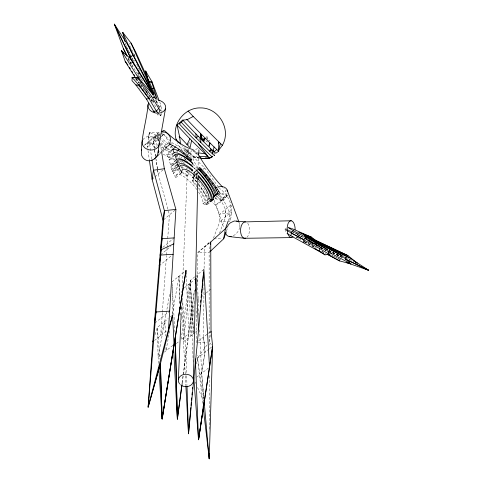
<?xml version="1.0" encoding="UTF-8"?>
<svg xmlns="http://www.w3.org/2000/svg" width="483" height="483" viewBox="0 0 483 483"><rect width="100%" height="100%" fill="white"/><g stroke="black" fill="none" stroke-linecap="round" stroke-linejoin="round"><path stroke-width="0.36" stroke-dasharray="2.42 1.81" d="M204.025 283.485L203.56 337.031L205.009 352.192L201.634 373.317L203.868 398.843M204.11 268.433L204.309 247.29L209.308 242.768M196.17 342.839L196.822 308.571M197.318 282.452L197.885 252.567L209.362 242.2M197.939 173.162L198.006 170.143M198.024 169.388L198.302 156.564M198.398 152.036L198.465 149.018M199.032 152.205L199.099 149.458M176.995 154.971L176.899 157.983L177.122 155.224M197.589 187.603A23.269 7.094 49.7 0 0 194.148 183.335L192.337 181.409L192.373 180.394L198.235 175.407M196.798 182.242A26.915 8.169 49.7 0 0 194.468 179.489L192.482 177.4L192.5 176.887L197.263 172.829M182.26 172.63A23.269 7.094 49.7 0 1 185.72 175.118L186.782 176.066L186.83 175.069L189.493 172.787M187.138 168.253L187.12 168.706L186.305 167.951M181.173 314.813L181.433 308.788M181.493 307.285L181.56 305.775M182.278 289.208L182.339 287.705M182.375 286.95L187.344 171.743M187.7 163.459L187.796 161.195M188.056 155.176L188.316 149.15M162.336 312.839L160.64 335.588L164.926 321.273L165.464 336.053M162.348 312.133L166.496 255.561M166.514 254.843L167.046 248.063M167.064 247.344L167.692 239.145M167.71 238.439L169.455 214.863L158.243 174.007L157.573 169.611M177.346 152.465L177.46 151.082M239.791 226.756L239.9 225.458L239.055 222.319M194.42 301.277L190.996 335.818L189.004 284.131L181.107 339.76L188.841 333.632L194.45 290.386M196.798 277.248L197.058 274.966L203.868 269.436M151.825 159.106L148.686 137.57L149.356 132.396L159.535 132.759L159.354 138.12M194.764 276.831L190.248 280.496L183.492 341.747L185.84 385.132M154.276 148.402L153.268 141.809L153.763 137.842M218.509 187.108L204.617 167.921L188.116 151.783L187.978 151.203L172.685 143.209L163.737 134.491L156.432 135.27L149.325 132.427L147.472 146.898L147.895 149.845M149.325 132.427L148.655 137.595L159.118 136.665L147.472 146.898L147.985 142.932L159.535 132.759M182.079 382.85L194.395 290.416M182.278 382.669L188.841 333.632L186.251 275.672M181.554 292.752L181.777 291.279M210.051 246.493L209.139 252.458L209.145 345.073M213.456 238.059L219.862 221.504L230.011 221.148C234.098 208.529 230.252 196.098 219.373 188.31M196.466 363.94L197.469 358.066L197.221 355.168M210.413 334.785L209.181 342.03L211.337 344.663M169.539 330.813L166.043 350.791L165.941 347.072M172.31 314.59L179 276.137L179.911 303.07M198.694 187.923A24.887 7.583 49.7 0 1 205.897 201.266L206.416 204.593L207.449 204.514L207.793 202.612A26.915 8.169 49.7 0 0 207.116 199.6M169.678 294.407L158.122 357.07L158.557 363.777M196.889 189.59A19.857 6.068 49.7 0 0 182.508 175.752A19.857 6.068 49.7 0 0 175.794 177.623L173.282 173.475L173.844 171.217L176.561 168.887M337.303 255.67L337.907 253.539M155.055 334.634L157.277 327.432L168.211 318.635M239.737 227.408C238.904 231.031 236.41 234.201 233.096 235.873M226.455 231.031L228.012 226.769M228.23 220.979L231.562 211.838L219.862 221.504L219.717 214.223L215.478 205.197L212.242 202.075M219.524 233.072L225.718 216.668L225.489 209.441M174.266 164.208L171.024 167.009L171.308 169.587L172.22 171.489L173.047 169.43L175.758 167.094M161.727 113.487L160.815 115.552L160.573 114.127M162.457 150.666L165.621 144.248L168.464 143.819M298.633 237.008L299.581 235.155L293.573 232.395M308.993 241.361L309.627 240.136M321.986 247.785L321.352 249.017L323.23 246.662M333.167 253.321L333.807 252.096M337.418 255.767L338.058 254.547M206.978 345.025L197.469 358.066L202.854 404.356M159.475 107.715L161.177 105.457L159.475 101.448M144.188 145.407L157.977 133.254M214.011 154.186L215.044 153.189M167.293 146.506L161.268 152.308M159.68 153.848L160.742 152.821M157.307 135.614L159.921 133.314M197.583 173.783L193.297 177.557L196.738 182.345M158.847 140.396L158.128 139.279L159.179 138.349M161.811 136.043L163.912 134.189A6.714 1.932 48.9 0 1 163.145 132.734M160.604 137.244L152.248 144.586L147.985 142.932M161.129 136.786L163.737 134.491L160.736 133.254M160.646 143.191L164.214 149.362L167.215 146.741M162.234 152.32L168.507 146.85M166.768 150.563L169.944 147.798M175.154 159.595A35.096 10.638 49.6 0 0 168.277 157.832L166.768 154.379L169.962 151.602M166.768 154.379L168.368 154.192L171.55 151.427M168.277 157.832L171.483 155.049M175.86 151.433L177.448 150.056M174.037 163.894A28.382 8.609 49.7 0 0 170.577 164.926L169.038 159.879L172.256 157.09M176.035 156.353L177.617 154.983M152.127 179.302L154.337 177.388M154.892 176.911L163.803 169.201M178.837 157.47L179.887 156.564M170.577 164.926L173.814 162.131M185.714 153.159L187.978 151.203L182.773 150.787M172.22 165.307L173.838 163.912M180.733 158.158L181.862 157.186M186.42 153.25L188.116 151.783L181.469 150.032M187.627 154.391L192.131 150.509M171.308 169.587L174.568 166.78M172.22 171.489L175.492 168.676M184.222 163.393L185.273 162.487M173.282 173.475L176.549 170.662M197.921 167.873A51.5 14.194 49.9 0 1 192.94 159.583L197.438 155.719M176.066 175.407L179.881 172.141M175.794 177.623L178.529 175.275M190.809 165.548L192.385 164.196M188.032 171.181L189.62 169.823M186.782 176.066L189.994 173.331M197.462 169.074L193.798 172.202L197.517 176.072M193.659 172.666L197.342 169.527M193.641 173.192L197.33 170.046M197.438 170.161L193.768 173.294L197.293 177.05M195.603 173.952L197.173 172.618M192.482 177.4L197.251 173.337M195.573 175.051L197.674 173.264M197.801 173.723L193.297 177.557L186.372 170.849M202.92 169.364L204.617 167.921L202.993 169.225M192.337 181.409L198.217 176.416M163.544 219.862L175.365 209.876M198.585 192.041A19.857 6.068 49.7 0 1 202.969 203.735L206.247 200.994M202.969 203.735L205.227 204.448L208.493 201.713M207.793 202.612L208.873 201.707M206.416 204.593L209.676 201.864M217.084 196.243L214.434 198.459L220.526 200.125L226.298 195.313A6.521 1.847 50.1 0 0 227.946 195.156M207.449 204.514L210.159 202.244M162.837 247.344L173.584 238.379M222.053 200.222L227.801 195.428M160.652 254.789L170.934 246.233M159.197 265.831L173.143 254.281M209.664 242.895L197.885 252.567L209.103 252.482M171.984 281.873L186.015 270.402M184.325 287.922L195.416 278.926M154.952 322.994L169.654 311.137M170.396 316.878L172.588 315.115M196.979 300.378L200.439 297.6M201.013 297.142L205.673 293.398M206.253 292.933L210.89 289.214M154.506 340.497L167.414 330.167M160.386 355.277L158.122 357.07L157.277 327.432L160.006 359.328M164.347 352.137L172.914 345.345M176.404 343.485L179.344 341.161M195.102 332.57L183.492 341.747L182.326 301.096M195.681 332.111L197.42 330.734M198.447 341.052L207.599 333.856M208.173 333.409L209.888 332.062M209.133 348.974L197.469 358.066L203.566 398.137M209.719 348.521L212.635 346.245M196.617 377.193L209.531 367.219M305.866 239.441L306.868 238.753M145.033 144.58C148.595 141.712 154.361 142.334 156.854 146.295M309.525 241.959L310.66 241.331M309.772 241.868L310.931 241.234M129.13 44.08L130.41 43.41M133.242 60.453L126.003 45.843L127.929 44.841M133.453 60.882L134.739 60.218M130.44 63.484L131.756 62.802M134.588 79.218L135.928 78.53M148.661 96.214L149.965 95.556M148.468 96.594L149.76 95.936M151.849 98.109L154.421 96.811L153.835 95.332M155.266 100.434L156.558 99.782M152.109 102.148L154.699 100.844M158.599 106.761L161.177 105.457L162.21 111.374M158.521 114.151L157.216 114.803L160.899 115.636L160.652 114.211M286.262 228.477L284.952 229.087L289.679 230.433L298.536 234.472M153.159 97.814L155.121 97.373L154.3 95.236M205.227 157.615L206.664 157.398M169.165 143.717L172.685 143.209M131.69 62.253L130.295 62.385L140.281 78.379M198.332 342.713L206.978 342.193M207.793 142.038L206.615 141.664L205.39 140.281M213.933 238.753L222.168 238.789M301.03 239.52L296.29 237.304L297.745 237.334M310.611 242.333L312.743 242.544M199.479 158.098L194.432 157.524L188.171 155.073L187.036 154.222M192.705 150.334L194.812 152.393L197.752 152.791M199.491 157.754L193.23 156.673L181.892 145.667M310.635 242.599L312.718 243.034M310.647 242.394L314.149 243.166L317.548 244.742M199.527 158.128L193.23 156.673A13.017 0.483 45 0 0 185.261 147.713M221.691 193.774L226.298 195.313M168.368 154.192L172.751 155.822M286.419 229.546L292.517 231.743M289.619 230.826L291.068 231.272M296.29 237.304L300.323 238.892M302.944 236.948L297.456 234.75L303.547 237.606M153.733 137.872L157.995 139.539M293.199 232.057L298.651 234.539M304.26 241.476L307.629 243.034M305.425 238.916L314.173 242.973M345.321 257.421L346.806 258.127L345.393 257.409M329.092 250.091L330.45 250.725M345.327 257.608L354.081 261.683M164.214 149.362L169.738 151.952L172.612 153.956M305.485 238.33L308.214 239.61M304.23 237.92L310.998 241.095M297.57 234.823L303.662 237.678M304.338 237.992L311.112 241.162M339.525 256.093L342.218 257.397M340.593 256.781L343.262 258.061M338.354 258.647L340.926 259.878M307.605 240.335L320.289 246.602M328.845 250.816L339.646 256.165M310.515 241.047L312.598 242.961L321.382 247.314M328.718 250.937L340.05 256.539M304.314 241.838L316.329 247.773M332.346 255.682L337.689 258.314M344.512 256.805L352.022 260.548M314.149 243.166L317.518 244.839M328.845 250.466L341.753 256.902M306.107 239.32L319.698 246.095M329.014 250.719L342.604 257.493M304.26 241.548L313.02 245.901M330.535 254.613L341.318 259.975M163.212 154.24L174.635 159.97M169.618 149.585L166.913 148.245L159.541 141.096M166.973 144.906L165.621 144.248L159.988 138.778M171.568 147.321L172.92 147.979M312.598 242.961L319.891 246.855M320.428 247.127L326.297 250.254M308.812 241.12L321.231 247.743M321.467 247.857L326.128 250.345M307.671 240.667L319.728 247.097M320.271 247.381L326.906 250.912M313.395 243.897L310.774 242.496L313.298 244M316.136 245.364L320.603 247.737M321.261 248.087L326.623 250.949M304.308 241.917L316.293 248.31M321.618 251.148L325.614 253.279M312.465 246.427L314.451 247.489M321.744 251.377L325.723 253.497M179.924 160.748L183.697 163.84M186.83 175.069L185.629 174.001A24.887 7.583 49.7 0 0 183.22 172.183M185.611 170.867L186.969 172.087L186.142 170.819M194.812 152.393L197.384 154.85M155.931 148.142L152.248 144.586L156.401 135.294L159.505 138.253M159.613 151.704L160.67 152.719M216.861 196.267L221.202 200.427L225.458 209.465L225.682 216.698M157.965 139.563L159.046 140.559M176.784 161.564L178.384 163.115M181.578 166.206L183.709 168.271M184.053 158.225L186.71 160.815L184.023 158.255M193.635 167.553L197.891 171.7M193.605 167.583L197.33 171.205M218.992 195.669L223.647 200.137L229.691 212.87L219.717 214.223L231.26 204.659L229.721 212.846L230.011 221.148M181.928 160.99L184.536 163.52M185.2 149.018L189.855 153.564M190.284 156.987L192.94 159.583M192.747 164.105L197.607 168.79M193.786 150.056L198.567 154.753M159.342 114.066L160.899 115.636M193.454 174.441L194.299 175.317A35.096 10.638 49.6 0 1 197.046 178.426M192.5 176.887L194.154 178.607A28.382 8.609 49.7 0 1 196.835 181.729M192.373 180.394L194.305 182.441A24.887 7.583 49.7 0 1 197.873 186.818M193.091 174.623L194.613 176.235A31.063 9.394 49.6 0 1 196.913 178.933M153.733 95.598L155.218 97.252M136.592 84.531L140.022 88.461M135.741 79.152L138.754 82.617M140.619 84.779L148.504 93.865M135.977 78.427L140.487 83.625M140.891 84.108L143.922 87.598M308.909 240.28L310.303 241.941M128.08 59.457L130.386 62.476M182.351 150.551L178.583 145.522L177.352 142.551M198.459 184.741L207.931 197.909M163.912 134.189L168.374 141.308M136.206 78.252L138.977 82.69M140.559 85.225L143.33 89.663M135.886 78.512L138.657 82.943M137.552 74.913L139.219 77.54M238.783 222.331L239.574 223.726M128.303 58.069L132.825 66.702M143.252 86.632L146.729 93.273M127.271 48.861L128.315 50.86M128.581 51.433L131.442 56.843M131.708 57.423L134.226 62.168M129.667 45.734L133.821 53.722M128.001 58.244L131.406 64.861M141.616 84.706L145.703 92.645M137.963 72.13L142.286 80.625M195.078 382.071L195.706 383.436M197.577 387.529L204.128 401.844M134.129 54.404L135.059 56.457M134.051 54.319L134.974 56.366M141.555 78.826L142.177 80.202M148.698 94.602L149.627 96.66M150.871 99.407L151.801 101.466M136.804 64.263L139.913 71.176M126.304 46.519L127.204 48.542M137.927 72.782L140.336 78.222M145.154 89.107L147.563 94.553M155.043 97.288L159.553 107.8M154.421 96.811L157.543 104.165M154.337 96.727L158.315 106.091M152.984 100.784L156.106 108.138M198.978 138.132L199.763 140.034M214.192 200.379L223.901 228.139M152.894 95.314L153.835 98.121M151.04 98.743L151.897 101.466M146.488 90.901L147.2 93.732M125.32 43.017L126.003 45.843M147.599 92.947L148.118 95.133M146.035 90.569L146.476 92.67M285.067 229.159L285.773 232.643M159.185 109.798L159.565 112.02M159.106 109.719L159.734 113.42M160.308 143.952L161.503 151.233M153.298 141.779L154.312 148.372M157.536 169.642L158.213 174.037M148.003 150.581L149.374 160.157M203.597 337.001L205.052 352.155L201.677 373.287L203.911 398.807M205.227 204.448L204.979 201.447A23.269 7.094 49.7 0 0 198.428 188.75M193.206 362.123L190.248 280.496L193.737 333.783M190.248 280.496L193.617 333.644M182.514 298.017L185.937 353.242M172.075 283.382L174.991 333.029M197.058 274.966L198.012 295.228M198.048 295.982L198.465 305.769M198.646 308.74L198.924 315.526M199.636 329.756L201.634 373.317M180.316 315.043L180.237 312.797L180.274 315.073M180.491 320.277L180.539 321.775L180.449 320.307M178.964 276.173L179.899 303.849M152.018 99.263L152.091 101.424M185.979 353.212L186.553 372.81M186.692 375.786L186.957 385.597M172.075 285.634L172.733 314.222M209.199 375.937L209.175 430.22M178.167 161.298A35.096 10.638 49.6 0 1 179.851 162.403M169.038 159.879A31.063 9.394 49.6 0 1 174.097 159.988M178.173 161.92A31.063 9.394 49.6 0 1 179.29 162.602M198.682 181.137A31.063 9.394 49.6 0 1 207.811 195.712M171.024 167.009A26.915 8.169 49.7 0 1 174.454 164.878M181.36 167.758A26.915 8.169 49.7 0 1 182.538 168.543M198.573 184.494A26.915 8.169 49.7 0 1 206.899 198.93M180.352 166.538A28.382 8.609 49.7 0 1 183.353 168.585M198.121 183.323A28.382 8.609 49.7 0 1 207.473 198.779M158.128 139.279A6.696 1.974 48.8 0 1 159.082 135.94M168.489 144.031A52.007 14.605 48.6 0 1 161.89 138.506M220.526 200.125A6.508 1.884 50.1 0 0 220.429 195.591L226.147 190.809A51.609 13.898 49.9 0 1 223.907 188.509M193.043 174.001A19.9 5.941 49.7 0 1 196.653 177.358M197.505 148.215A5.059 4.667 2.4 0 1 194.136 149.941M188.515 144.628A5.059 4.667 2.4 0 1 190.477 141.561M247.731 223.249A8.223 4.48 -87.6 0 1 246.849 237.413M167.178 146.452A8.06 7.674 48.1 0 1 159.982 146.844M157.663 145.305A8.06 7.674 48.1 0 1 155.345 137.051A8.06 7.674 48.1 0 1 161.708 131.805M170.662 140.958A8.06 7.674 48.1 0 1 170.161 142.932M142.926 139.756A8.597 6.853 8.7 0 1 151.058 136.291A8.597 6.853 8.7 0 1 158.696 141.223M151.68 100.675A8.948 6.587 10.3 0 1 153.727 100.041M227.179 193.2A7.831 5.911 -19.8 0 1 214.458 197.807M173.047 169.43A24.887 7.583 49.7 0 1 177.068 168.959M173.844 171.217A23.269 7.094 49.7 0 1 177.484 170.414M178.239 170.632A23.269 7.094 49.7 0 1 179.893 171.308M197.42 154.518A17.587 0.574 45 0 1 193.164 150.436M181.246 385.356A7.577 6.237 1.3 0 1 179.857 384.196M226.919 195.663L223.647 200.137L215.478 205.197L226.919 195.663M155.544 156.432L154.421 149.102L155.514 156.456M157.458 168.881L155.997 159.36L157.428 168.911"/><path stroke-width="0.72" d="M218.763 149.79L218.763 151.203L215.877 153.202A39.171 0.791 45 0 1 214.09 151.783L209.169 147.2L209.936 142.914L196.672 129.589A47.527 0.797 45.1 0 1 190.972 123.69L186.788 119.271M218.763 143.415L218.763 141.996L218.642 150.986M198.108 179.284L198.157 177.013M193.393 381.383L197.807 179.193M198.332 155.055L198.386 152.791M176.035 168.211L178.209 166.333A24.947 7.426 49.7 0 1 191.497 168.984L192.693 170.058L192.663 171.048L191.6 170.094A23.323 6.949 49.7 0 0 179.278 168.313L177.098 170.191M168.76 141.948L170.046 144.272C178.118 147.78 185.17 153.352 191.34 159.583L191.298 160.658C185.804 156.22 180.189 149.211 172.63 149.283L170.499 151.137M178.378 379.572L180.847 322.342M180.944 320.084L181.173 314.813M181.433 308.788L181.493 307.285M160.428 363.741L162.155 418.93L174.055 344.445L172.588 315.115L160.428 363.741L148.166 407.084L168.537 329.267L175.903 209.423L164.365 168.718L161.503 151.233M148.046 104.654C146.663 121.456 140.529 138.265 141.573 155.182C142.509 158.026 144.96 160.247 147.931 160.724C153.582 161.497 158.575 156.136 158.231 150.618M186.184 274.169L186.015 270.402L162.107 418.966L160.386 363.777L148.124 407.121L152.833 341.837L163.012 220.308L164.377 210.66L153.497 170.209L164.365 168.718M148.124 407.121L164.407 210.63L175.903 209.423M188.521 433.722L198.585 329.817L203.868 269.436L209.531 367.219L198.555 439.729L212.635 346.245L211.029 331.163L210.739 242.019L225.41 228.713L227.976 221.679M185.883 385.881L188.473 433.758L190.38 412.82M190.513 411.323L190.845 407.592M191.002 405.388L191.31 402.363M191.51 400.123L191.709 397.883M191.974 394.901L192.174 392.661M192.463 388.96L192.639 387.432M200.24 306.777L200.348 305.292M200.674 302.298L200.862 300.064M201.182 297.069L201.447 294.087M201.622 292.589L201.96 288.858M202.129 287.361L202.474 283.63M202.637 282.132L203.578 272.424M195.458 290.766L195.645 289.232M321.829 246.276L319.529 248.461L329.424 254.42L324.926 254.831L319.317 251.432L319.649 248.534L291.243 232.987L293.368 230.729L305.691 237.153L327.456 249.639L329.303 254.348M158.062 152.978L159.082 144.791L165.56 108.319M173.542 347.313L177.358 419.111L181.741 385.772M196.001 278.45L195.422 282.923L196.001 278.45L198.585 329.817M182.176 383.411L177.4 419.075L175.293 337.508L186.015 270.402M131.817 52.901L122.664 32.325L131.056 43.078L135.832 52.279L157.204 99.456L151.765 82.333L151.879 81.512L145.582 71.049L148.16 80.48M160.591 249.216L162.053 238.693M159.197 265.831L160.7 255.09M154.373 323.465L155.991 312M163.012 220.308L152.127 179.302L153.461 170.239L151.964 159.825M193.749 377.102L198.507 439.759L204.128 401.844M209.531 367.219L212.635 346.245L209.236 458.814L203.114 406.595M210.395 244.253L210.739 242.019M162.155 418.93L175.293 337.508M319.317 251.432L290.899 235.837L291.358 233.06L286.214 229.872M210.703 201.791L213.414 199.527L213.734 197.644A26.982 8 49.7 0 0 200.3 174.532L198.314 172.431L198.32 171.924L199.974 173.651A28.449 8.434 49.7 0 1 214.247 196.376L213.172 197.281M210.183 251.468L223.695 238.765L225.41 228.713M210.781 332.612L211.029 331.163M160.084 255.259L161.135 249.826M218.467 150.605L222.343 145.347L193.23 116.445L187.156 119.669L182.84 120.146L177.019 125A47.425 1.268 45 0 0 180.564 128.919L182.115 130.585A47.425 1.268 45 0 0 189.91 138.772L191.618 140.535L190.067 147.756L179.664 136.719M199.775 157.102L201.628 158.611L209.984 157.935L212.254 156.721A39.153 0.972 45 0 1 210.419 155.351L192.18 137.48A47.533 1.165 45.1 0 1 184.349 129.287L182.791 127.621A47.533 1.165 45.1 0 1 179.217 123.702L182.834 120.134A47.467 0.942 45.1 0 0 186.444 124.034L188.014 125.695A47.557 0.948 45.1 0 0 195.881 133.857L208.493 146.548L209.936 142.914L214.035 146.917L212.719 154.113A39.244 0.881 45 0 0 214.53 155.502M219.028 148.577L220.423 143.608M168.537 329.267L172.588 315.115M303.209 242.267L303.964 239.64L291.358 233.06M152.833 341.837L153.274 340.394M340.376 255.036L340.817 253.605L304.773 235.782L342.145 255.809L350.761 263.796M141.338 150.545L141.712 149.41M223.665 238.795L226.237 231.707M210.673 148.625L209.707 151.282L212.466 153.884L211.995 149.869L209.707 151.282L194.468 136.182A47.642 1.063 45.1 0 1 186.595 127.983L185.031 126.317A47.642 1.063 45.1 0 1 181.427 122.398L182.852 120.152M222.343 145.347C231.599 129.637 218.938 107.794 200.741 107.908C184.796 107.298 171.797 123.805 176.005 139.164M214.247 196.376L215.279 194.915A31.135 9.201 49.6 0 0 200.403 171.302L198.38 169.147L198.392 168.627L200.089 170.39A35.181 10.421 49.7 0 1 216.493 194.094L218.189 193.611L214.247 186.51L206.519 176.144L199.533 168.374L199.557 167.287C207.467 175.184 214.367 184.095 220.254 193.592L218.141 195.361M203.675 141.803L205.19 138.21L203.415 138.983M186.957 144.646L189.91 138.772M206.899 136.701L207.255 138.959M226.334 228.073L228.839 224.227L230.548 222.705L234.273 220.991L245.581 221.878L291.279 220.767M303.849 239.568L305.691 237.153M146.379 98.991L149.096 98.701L138.959 85.099L132.076 77.437L137.263 77.848L141.151 82.213L138.875 85.008L149.012 98.617L156.468 111.181L153.588 111.175L146.379 98.991L135.916 85.014L132.004 80.673L132.161 77.528L135.083 77.383M141.151 82.213L151.547 96.244L158.738 108.464L156.383 111.102L158.436 113.161M154.367 158.961L159.149 154.355M149.012 98.617L151.547 96.244M167.782 146.246L170.046 144.272M170.475 147.333L172.588 145.492M172.902 149.205L175.54 146.91M172.02 154.584L174.158 152.731A35.181 10.421 49.7 0 1 191.564 162.034L192.91 163.743L191.697 162.608A31.135 9.201 49.6 0 0 174.937 154.771L172.793 156.625M177.919 150.249L178.976 149.332M198.187 136.224L196.189 137.957L195.881 133.857M183.033 153.848L184.083 152.936M174.351 161.666L176.512 159.801A28.449 8.434 49.7 0 1 191.546 165.446L192.82 166.599L192.802 167.1L191.443 165.874A26.982 8 49.7 0 0 176.977 161.871L174.81 163.737M175.112 166.309L177.291 164.437L176.977 161.871M186.643 156.927L187.694 156.021M190.29 160.483L191.34 159.583M179.622 174.339L181.813 172.461A19.9 5.941 49.7 0 1 193.043 174.001M191.63 170.97L192.693 170.058M200.312 169.944L201.357 169.05M205.583 175.782L206.627 174.894M208.922 179.851L209.972 178.964M212.031 183.987L213.081 183.105M214.09 151.783L216.764 149.537L218.636 151.155M215.14 188.135L216.191 187.253M215.919 190.622L217.501 189.294M206.796 200.536L208.976 198.706L211.216 199.437L209.036 201.26M217.229 192.669L218.817 191.34M213.142 196.714L215.279 194.915M214.355 195.881L216.493 194.094M215.533 195.838L218.189 193.611M210.22 201.405L212.393 199.588L213.414 199.527M129.082 57.598L130.156 56.952L114.411 24.247L123.437 48.765L127.023 56.215M179.217 123.702L181.427 122.398M212.254 156.721L209.821 157.905L212.254 156.721L211.952 156.19M161.171 249.796L173.783 243.861M151.728 91.547L153.576 93.883L128.556 45.963L114.32 24.15L130.072 56.861L133.127 55.454L153.208 94.553L152.157 93.491M355.935 262.48L357.281 263.15L347.959 255.61L298.736 232.263L311.607 237.231L316.16 240.848M151.692 88.763L153.745 88.558M207.66 158.122L209.942 157.772M162.089 238.662L174.152 237.908M160.736 255.06L173.143 254.281M156.033 311.964L169.654 311.137M225.664 232.679C225.803 235.408 228.682 237.147 231.23 236.495M137.263 77.848L138.41 77.787L152.489 94.149L130.416 58.588L121.438 50.679L139.207 79.152M132.076 77.437L134.999 77.292L138.41 77.787M209.175 158.001L201.628 158.611L201.574 158.11M291.068 237.6L244.555 238.288L229.467 236.598M198.93 156.323L208.125 156.589A39.063 1.057 45 0 0 209.984 157.941M135.916 85.014L138.959 85.099M148.921 82.231L151.765 82.333M148.359 81.204L151.879 81.512L159.185 100.778M198.483 152.888L205.1 153.781L207.865 156.359L198.507 143.856M327.045 254.209L339.64 260.929L350.887 263.875L348.853 262.71M288.894 227.759L291.563 228.531M236.555 221.069L237.576 221.371M208.916 140.601L209.314 140.728M346.703 262.655L368.68 270.299L365.19 268.548M292.227 228.725L311.607 237.231L311.752 238.548M347.959 255.61L304.695 235.487L349.167 257.626L368.559 270.22L345.254 259.021M355.41 262.299L356.738 262.915M340.817 253.605L349.167 257.626M345.375 259.099L368.68 270.299M342.145 255.809L305.648 236.398L327.456 249.639M330.342 252.754L331.67 253.46M327.818 251.577L350.887 263.875M327.613 254.348L339.64 260.929M314.807 248.437L323.199 253.46M288.23 227.565L293.368 230.729M287.053 233.44L290.899 235.837M323.845 253.847L324.926 254.831M214.035 146.917L216.764 149.537M205.1 153.781L191.618 140.535M153.588 111.175L154.626 112.213M158.738 108.464L161.31 111.072M193.23 116.445L188.11 111.048M121.523 50.775L125.206 61.413L127.886 64.933M121.438 50.679L123.298 53.112M130.416 58.588L133.079 62.12L153.208 94.553M214.217 154.977L214.53 155.502M181.813 172.461L179.278 168.313M129.474 67.469L130.265 68.737M131.847 71.273L132.638 72.541M133.827 74.442L134.618 75.716M125.206 61.413L135.095 77.244M123.437 48.765L126.914 55.412M114.32 24.15L116.844 28.902M122.664 32.325L123.702 34.323M130.072 56.861L133.803 64.124M177.291 164.437L178.209 166.333M128.556 45.963L133.127 55.454M131.056 43.078L153.576 93.883M172.63 149.283L174.158 152.731M200.288 141.308L200.813 142.576L200.584 133.598L202.981 141.102L205.19 138.21L202.305 140.42L200.584 133.598L201.646 139.75M174.937 154.771L176.512 159.801M227.173 190.067L238.795 221.619M145.582 71.049L146.415 73.229M148.245 80.564L145.667 71.134L145.993 74.762M122.748 32.421L124.976 41.604M177.019 125L179.598 136.665L180.545 144.284M179.199 136.272L179.392 137.426M149.482 160.893L152.127 179.302M311.372 237.304L311.499 238.638M204.043 400.31L209.187 458.85L209.236 453.543M158.798 367.509L162.107 418.966M195.374 358.863L198.507 439.759M180.062 307.562L180.111 309.054M180.02 307.593L180.074 309.09M187.024 386.322L188.473 433.758M175.257 337.545L177.358 419.111M211.216 199.437A23.323 6.949 49.7 0 0 200.028 178.342L198.217 176.416L198.235 175.407L200.173 177.46A24.947 7.426 49.7 0 1 212.393 199.588M222.572 187.09A51.609 13.898 49.9 0 1 198.567 154.753M197.589 178.324A19.9 5.941 49.7 0 1 208.976 198.706M162.91 132.101A6.714 1.932 48.9 0 1 164.824 130.887A52.122 14.303 48.6 0 0 193.254 149.537M245.726 238.125A8.223 4.48 -87.6 0 1 240.552 230.651A8.223 4.48 -87.6 0 1 245.581 221.878M293.078 236.7A8.434 4.003 88.8 0 1 287.814 233.615M287.633 232.969A8.434 4.003 88.8 0 1 290.205 220.918A8.434 4.003 88.8 0 1 295.149 229.685M159.185 142.998A8.597 6.853 8.7 0 1 149.513 149.893A8.597 6.853 8.7 0 1 142.636 140.293M161.708 131.805A8.06 7.674 48.1 0 1 170.662 140.958M158.285 100.102A8.948 6.587 10.3 0 1 165.385 108.916A8.948 6.587 10.3 0 1 153.775 112.515A8.948 6.587 10.3 0 1 148.74 103.06M217.785 187.15A7.831 5.911 -19.8 0 1 227.439 191.6M179.537 143.234A13.017 0.483 45 0 1 176.355 139.339M179.483 383.75A7.577 6.237 1.3 0 1 184.488 374.319A7.577 6.237 1.3 0 1 193.321 381.709A7.577 6.237 1.3 0 1 181.783 385.675"/></g></svg>
